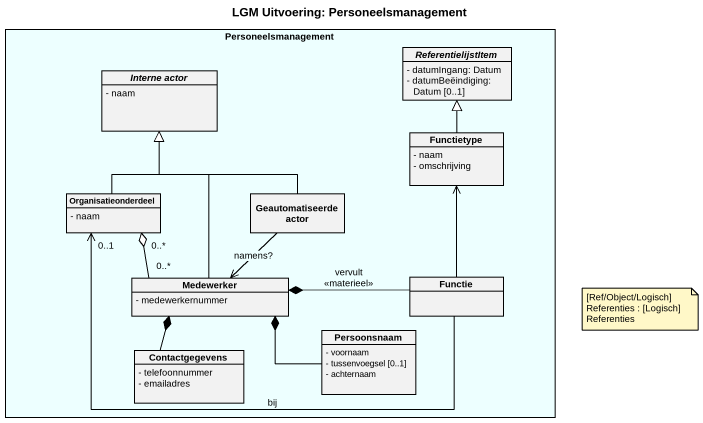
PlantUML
@startuml
title LGM Uitvoering: Personeelsmanagement
hide circle
hide empty members
skinparam classAttributeIconSize 0
rectangle Personeelsmanagement #EDFFFF {
  abstract class ReferentielijstItem {
    - datumIngang: Datum
    - datumBeëindiging: Datum [0..1]
  }
  abstract class "Interne actor" as Interne_actor {
    - naam
  }
  class Functietype {
    - naam
    - omschrijving
  }
  class Organisatieonderdeel {
    - naam
  }
  class "Geautomatiseerde actor" as Geautomatiseerde_actor
  class Medewerker {
    - medewerkernummer
  }
  class Functie
  class Contactgegevens {
    - telefoonnummer
    - emailadres
  }
  class Persoonsnaam {
    - voornaam
    - tussenvoegsel [0..1]
    - achternaam
  }
}
Functietype -up-|> ReferentielijstItem
Organisatieonderdeel -up-|> Interne_actor
Geautomatiseerde_actor -up-|> Interne_actor
Geautomatiseerde_actor --> Medewerker : namens?
Medewerker -up-|> Interne_actor
Medewerker "0..*" -up-o "0..*" Organisatieonderdeel
Functie -up-> Functietype
Functie -left-> "0..1" Organisatieonderdeel : bij
Functie -left-* Medewerker : vervult\n<<materieel>>
Contactgegevens -up-* Medewerker
Persoonsnaam -left-* Medewerker
note as N1
  [Ref/Object/Logisch] Referenties : [Logisch] Referenties
end note
@enduml
